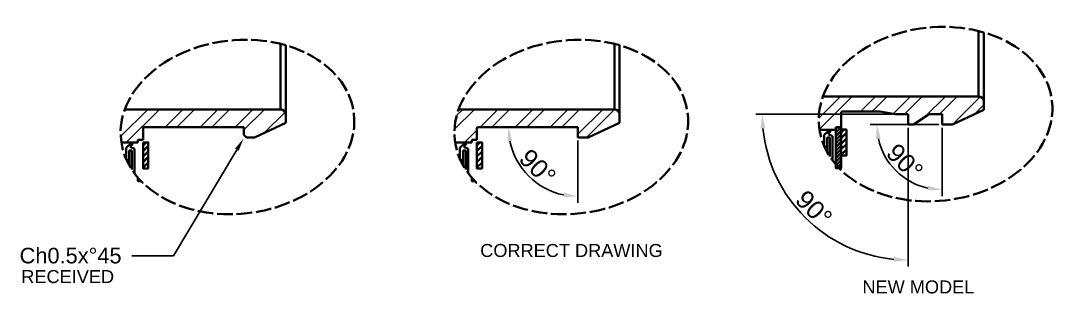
# Model space of a CAD drawing. Header units: millimetres. Extents: x 5113 to 5687, y 1135 to 1444.
# Drawn here: x 5487.3 to 5686.7, y 1286.8 to 1339.5 of the extents above; entities that cross this region are included whole.
import ezdxf
from ezdxf import colors
from ezdxf.entities.mleader import LeaderData, LeaderLine
from ezdxf.math import Vec2, Vec3

# ---------------------------------------------------------------- set-up
doc = ezdxf.new("R2010")
doc.units = ezdxf.units.MM
doc.linetypes.add('ACAD_ISO02W100', pattern=[15, 12, -3])
for name, color, linetype, lineweight in [('AM_0', 7, 'Continuous', 40), ('AM_5', 1, 'Continuous', 25), ('AM_8', 40, 'ACAD_ISO02W100', 35)]:
    doc.layers.add(name, color=color, linetype=linetype, lineweight=lineweight)
doc.styles.get("Standard").update_dxf_attribs({"font": 'arial.ttf'})
doc.dimstyles.new('ISO-25', dxfattribs={"dimtxt": 3.5, "dimasz": 2.75, "dimexe": 1.25, "dimexo": 0.625, "dimtad": 1, "dimtxsty": 'Standard', "dimcen": 2.5, "dimadec": 0, "dimazin": 0, "dimtfac": 1, "dimtmove": 0, "dimatfit": 3, "dimfxl": 1, "dimarcsym": 0})

# ---------------------------------------------------------------- blocks, each defined once
blk = doc.blocks.new('*D59')
at = {"layer": 'AM_5', "color": 0, "lineweight": -2, "ltscale": 0.25, "transparency": 16777216}
blk.add_line((5594.46, 1316.4), (5594.46, 1304.42), dxfattribs=at)
blk.add_arc((5594.46, 1319.02), 13.35, 191.8225, 258.1775, dxfattribs=at)
at = {"layer": 'AM_5', "color": 0, "ltscale": 0.25, "transparency": 16777216}
for points in [[(5580.94, 1316.24), (5581.85, 1316.34), (5581.11, 1319.02)], [(5591.77, 1306.41), (5591.68, 1305.5), (5594.46, 1305.67)]]:
    blk.add_solid(points, dxfattribs=at)
at = {"layer": 'Defpoints', "color": 0, "ltscale": 0.25, "transparency": 16777216}
for p in [(5575.3, 1319.02), (5594.46, 1319.02), (5594.46, 1319.02), (5594.46, 1317.02), (5582.9, 1312.35)]:
    blk.add_point(p, dxfattribs=at)
at = {"layer": 'AM_5', "color": 0, "ltscale": 0.25, "transparency": 16777216, "insert": (5586.72, 1311.29), "char_height": 3.5, "attachment_point": 5, "rotation": 315}
blk.add_mtext('90°', dxfattribs=at)
blk = doc.blocks.new('*D60')
at = {"layer": 'AM_5', "color": 0, "lineweight": -2, "ltscale": 0.25, "transparency": 16777216}
for p, q in [((5663.91, 1319.5), (5650.74, 1319.5)), ((5664.54, 1318.88), (5664.54, 1305.7))]:
    blk.add_line(p, q, dxfattribs=at)
blk.add_arc((5664.54, 1319.5), 12.55, 192.5782, 257.4218, dxfattribs=at)
at = {"layer": 'AM_5', "color": 0, "ltscale": 0.25, "transparency": 16777216}
for points in [[(5651.83, 1316.72), (5652.74, 1316.82), (5651.99, 1319.5)], [(5661.85, 1307.71), (5661.75, 1306.8), (5664.54, 1306.95)]]:
    blk.add_solid(points, dxfattribs=at)
at = {"layer": 'Defpoints', "color": 0, "ltscale": 0.25, "transparency": 16777216}
for p in [(5664.54, 1321.5), (5664.54, 1319.5), (5664.54, 1319.5), (5666.54, 1319.5), (5653.67, 1313.23)]:
    blk.add_point(p, dxfattribs=at)
at = {"layer": 'AM_5', "color": 0, "ltscale": 0.25, "transparency": 16777216, "insert": (5657.37, 1312.33), "char_height": 3.5, "attachment_point": 5, "rotation": 315}
blk.add_mtext('90°', dxfattribs=at)
blk = doc.blocks.new('*D62')
at = {"layer": 'AM_5', "color": 0, "lineweight": -2, "ltscale": 0.25, "transparency": 16777216}
for p, q in [((5654.91, 1321.5), (5628.7, 1321.5)), ((5658.04, 1318.88), (5658.04, 1292.16))]:
    blk.add_line(p, q, dxfattribs=at)
blk.add_arc((5658.04, 1321.5), 28.09, 185.6113, 264.3887, dxfattribs=at)
at = {"layer": 'AM_5', "color": 0, "ltscale": 0.25, "transparency": 16777216}
for points in [[(5629.62, 1318.73), (5630.54, 1318.78), (5629.95, 1321.5)], [(5655.31, 1294), (5655.27, 1293.09), (5658.04, 1293.41)]]:
    blk.add_solid(points, dxfattribs=at)
at = {"layer": 'Defpoints', "color": 0, "ltscale": 0.25, "transparency": 16777216}
for p in [(5655.54, 1321.5), (5658.04, 1321.5), (5658.04, 1321.5), (5658.04, 1319.5), (5633.71, 1307.46)]:
    blk.add_point(p, dxfattribs=at)
at = {"layer": 'AM_5', "color": 0, "ltscale": 0.25, "transparency": 16777216, "insert": (5639.88, 1303.34), "char_height": 3.5, "attachment_point": 5, "rotation": 315}
blk.add_mtext('90°', dxfattribs=at)

msp = doc.modelspace()

# ---------------------------------------------------------------- hatches: boundary and pattern name
at = {"layer": 'AM_5', "ltscale": 0.25}
h = msp.add_hatch(dxfattribs=at)
h.set_pattern_fill('ANSI32', color=256, scale=0.5)
h.set_pattern_definition([(45, (-109.166, 9.236), (-3.367596, 3.367596), []), (45, (-106.921, 9.236), (-3.367596, 3.367596), [])])
edge = h.paths.add_edge_path()
edge.add_arc((5671.568, 1323.902), 1, 0, 90)
edge.add_line((5671.568, 1324.902), (5641.624, 1324.902))
edge.add_ellipse((5663.287, 1321.502), major_axis=(22.404, 2.478), ratio=0.7412359, start_angle=159.82999, end_angle=181.7996)
edge.add_line((5640.953, 1318.504), (5644.125, 1318.504))
edge.add_line((5644.125, 1318.504), (5644.125, 1319.004))
edge.add_line((5644.125, 1319.004), (5645.125, 1319.004))
edge.add_line((5645.125, 1319.004), (5645.125, 1321.752))
edge.add_arc((5645.375, 1321.752), 0.25, 90, 180, ccw=False)
edge.add_line((5645.375, 1322.002), (5652.537, 1322.002))
edge.add_line((5652.537, 1322.002), (5655.537, 1321.502))
edge.add_line((5655.537, 1321.502), (5658.037, 1321.502))
edge.add_line((5658.037, 1321.502), (5658.037, 1319.502))
edge.add_line((5658.037, 1319.502), (5659.037, 1319.502))
edge.add_line((5659.037, 1319.502), (5662.037, 1321.502))
edge.add_line((5662.037, 1321.502), (5664.537, 1321.502))
edge.add_line((5664.537, 1321.502), (5664.537, 1319.502))
edge.add_line((5664.537, 1319.502), (5666.537, 1319.502))
edge.add_line((5666.537, 1319.502), (5672.568, 1322.315))
edge.add_line((5672.568, 1322.315), (5672.568, 1323.902))
h = msp.add_hatch(dxfattribs=at)
h.set_pattern_fill('ANSI32', color=256, scale=0.5)
edge = h.paths.add_edge_path()
edge.add_arc((5537.267, 1321.424), 1, 0, 90)
edge.add_line((5537.267, 1322.424), (5507.324, 1322.424))
edge.add_ellipse((5528.987, 1319.024), major_axis=(22.404, 2.478), ratio=0.7412359, start_angle=159.82999, end_angle=181.7996)
edge.add_line((5506.652, 1316.026), (5509.824, 1316.026))
edge.add_line((5509.824, 1316.026), (5509.824, 1316.526))
edge.add_line((5509.824, 1316.526), (5510.824, 1316.526))
edge.add_line((5510.824, 1316.526), (5510.824, 1318.774))
edge.add_arc((5511.074, 1318.774), 0.25, 90, 180, ccw=False)
edge.add_line((5511.074, 1319.024), (5530.237, 1319.024))
edge.add_line((5530.237, 1319.024), (5530.237, 1317.524))
edge.add_line((5530.237, 1317.524), (5530.737, 1317.024))
edge.add_line((5530.737, 1317.024), (5532.237, 1317.024))
edge.add_line((5532.237, 1317.024), (5538.267, 1319.837))
edge.add_line((5538.267, 1319.837), (5538.267, 1321.424))
h = msp.add_hatch(dxfattribs=at)
h.set_pattern_fill('ANSI32', color=256, scale=0.5)
edge = h.paths.add_edge_path()
edge.add_arc((5601.491, 1321.424), 1, 0, 90)
edge.add_line((5601.491, 1322.424), (5571.547, 1322.424))
edge.add_ellipse((5593.21, 1319.024), major_axis=(22.404, 2.478), ratio=0.7412359, start_angle=159.82999, end_angle=181.7996)
edge.add_line((5570.875, 1316.026), (5574.047, 1316.026))
edge.add_line((5574.047, 1316.026), (5574.047, 1316.526))
edge.add_line((5574.047, 1316.526), (5575.047, 1316.526))
edge.add_line((5575.047, 1316.526), (5575.047, 1318.774))
edge.add_arc((5575.297, 1318.774), 0.25, 90, 180, ccw=False)
edge.add_line((5575.297, 1319.024), (5594.46, 1319.024))
edge.add_line((5594.46, 1319.024), (5594.46, 1317.024))
edge.add_line((5594.46, 1317.024), (5596.46, 1317.024))
edge.add_line((5596.46, 1317.024), (5602.491, 1319.837))
edge.add_line((5602.491, 1319.837), (5602.491, 1321.424))
at = {"layer": 'AM_8'}
h = msp.add_hatch(dxfattribs=at)
h.set_pattern_fill('_U', color=256, scale=0.5, angle=45, style=0, pattern_type=0)
h.set_pattern_definition([(45, (5526.4209, 1193.92647), (-0.3535534, 0.3535534), [])])
h.paths.add_polyline_path([(5644.125, 1311.084), (5644.125, 1319.004), (5645.125, 1319.004), (5645.125, 1311.084)])
h = msp.add_hatch(dxfattribs=at)
h.set_pattern_fill('_U', color=256, scale=0.75, angle=45, style=0, pattern_type=0)
h.set_pattern_definition([(45, (5526.4209, 1193.9265), (-0.53033, 0.53033), [])])
h.paths.add_polyline_path([(5645.125, 1318.524), (5645.125, 1313.524), (5646.125, 1313.524), (5646.125, 1318.524)])
h = msp.add_hatch(dxfattribs=at)
h.set_pattern_fill('_U', color=256, scale=0.75, angle=45, style=0, pattern_type=0)
h.set_pattern_definition([(45, (5392.12004, 1191.4485), (-0.53033, 0.53033), [])])
h.paths.add_polyline_path([(5510.824, 1316.046), (5510.824, 1311.046), (5511.824, 1311.046), (5511.824, 1316.046)])
h = msp.add_hatch(dxfattribs=at)
h.set_pattern_fill('_U', color=256, scale=0.75, angle=45, style=0, pattern_type=0)
h.set_pattern_definition([(45, (5456.3434, 1191.4485), (-0.53033, 0.53033), [])])
h.paths.add_polyline_path([(5575.047, 1316.046), (5575.047, 1311.046), (5576.047, 1311.046), (5576.047, 1316.046)])
h = msp.add_hatch(dxfattribs=at)
h.set_pattern_fill('_U', color=256, scale=0.5, angle=45, style=0, pattern_type=0)
h.set_pattern_definition([(45, (5392.12004, 1191.4485), (-0.3535534, 0.3535534), [])])
h.paths.add_polyline_path([(5510.19, 1308.906), (5509.824, 1309.327), (5509.824, 1308.606), (5510.482, 1308.606)])
h = msp.add_hatch(dxfattribs=at)
h.set_pattern_fill('_U', color=256, scale=0.5, angle=45, style=0, pattern_type=0)
h.set_pattern_definition([(45, (5456.3434, 1191.4485), (-0.3535534, 0.3535534), [])])
h.paths.add_polyline_path([(5574.413, 1308.906), (5574.047, 1309.327), (5574.047, 1308.606), (5574.706, 1308.606)])

# ---------------------------------------------------------------- linework, layer by layer
at = {"layer": 'AM_0'}
for p, q in [((5671.568, 1324.902), (5671.568, 1337.487)), ((5672.568, 1337.221), (5672.568, 1323.902)), ((5537.267, 1322.424), (5537.267, 1335.01)), ((5538.267, 1334.743), (5538.267, 1321.424)), ((5601.491, 1322.424), (5601.491, 1335.01)), ((5602.491, 1334.743), (5602.491, 1321.424)), ((5671.568, 1324.902), (5641.624, 1324.902)), ((5537.267, 1322.424), (5507.324, 1322.424)), ((5601.491, 1322.424), (5571.547, 1322.424)), ((5666.537, 1319.502), (5672.568, 1322.315)), ((5672.568, 1322.315), (5672.568, 1323.902)), ((5538.267, 1319.837), (5538.267, 1321.424)), ((5602.491, 1319.837), (5602.491, 1321.424)), ((5645.125, 1321.752), (5645.125, 1319.004)), ((5664.537, 1319.502), (5664.537, 1321.502)), ((5510.824, 1318.774), (5510.824, 1316.526)), ((5530.237, 1317.524), (5530.237, 1319.024)), ((5532.237, 1317.024), (5538.267, 1319.837)), ((5575.047, 1318.774), (5575.047, 1316.526)), ((5594.46, 1317.024), (5594.46, 1319.024)), ((5596.46, 1317.024), (5602.491, 1319.837)), ((5640.953, 1318.504), (5644.125, 1318.504)), ((5642.951, 1318.504), (5641.874, 1317.502)), ((5642.621, 1317.664), (5643.142, 1318.299)), ((5643.142, 1318.299), (5642.951, 1318.504)), ((5644.125, 1319.004), (5645.125, 1319.004)), ((5644.125, 1318.504), (5644.125, 1319.004)), ((5665.307, 1319.502), (5666.537, 1319.502)), ((5509.824, 1316.526), (5510.824, 1316.526)), ((5509.824, 1316.026), (5509.824, 1316.526)), ((5531.006, 1317.024), (5532.237, 1317.024)), ((5574.047, 1316.526), (5575.047, 1316.526)), ((5574.047, 1316.026), (5574.047, 1316.526)), ((5595.229, 1317.024), (5596.46, 1317.024)), ((5641.874, 1315.181), (5641.874, 1317.502)), ((5642.468, 1316.986), (5642.968, 1316.986)), ((5642.468, 1314.154), (5642.468, 1316.986)), ((5643.468, 1317.27), (5642.621, 1317.664)), ((5642.968, 1316.986), (5642.968, 1313.331)), ((5643.468, 1312.616), (5643.468, 1317.27)), ((5506.652, 1316.026), (5509.824, 1316.026)), ((5508.65, 1316.026), (5507.573, 1315.024)), ((5507.573, 1312.703), (5507.573, 1315.024)), ((5508.167, 1314.508), (5508.667, 1314.508)), ((5508.167, 1311.676), (5508.167, 1314.508)), ((5508.32, 1315.186), (5508.842, 1315.821)), ((5509.167, 1314.792), (5508.32, 1315.186)), ((5508.842, 1315.821), (5508.65, 1316.026)), ((5508.667, 1314.508), (5508.667, 1310.854)), ((5509.167, 1310.139), (5509.167, 1314.792)), ((5570.875, 1316.026), (5574.047, 1316.026)), ((5572.874, 1316.026), (5571.797, 1315.024)), ((5571.797, 1312.703), (5571.797, 1315.024)), ((5572.391, 1314.508), (5572.891, 1314.508)), ((5572.391, 1311.676), (5572.391, 1314.508)), ((5572.544, 1315.186), (5573.065, 1315.821)), ((5573.391, 1314.792), (5572.544, 1315.186)), ((5573.065, 1315.821), (5572.874, 1316.026)), ((5572.891, 1314.508), (5572.891, 1310.854)), ((5573.391, 1310.139), (5573.391, 1314.792)), ((5642.302, 1315.181), (5641.874, 1315.181)), ((5642.302, 1314.459), (5642.302, 1315.181)), ((5508.001, 1312.703), (5507.573, 1312.703)), ((5508.001, 1311.981), (5508.001, 1312.703)), ((5572.225, 1312.703), (5571.797, 1312.703)), ((5572.225, 1311.981), (5572.225, 1312.703))]:
    msp.add_line(p, q, dxfattribs=at)
at = {"layer": 'AM_0', "ltscale": 0.25}
for p, q in [((5652.537, 1322.002), (5645.375, 1322.002)), ((5652.537, 1322.002), (5655.537, 1321.502)), ((5658.037, 1321.502), (5655.537, 1321.502)), ((5658.037, 1319.502), (5658.037, 1321.502)), ((5659.037, 1319.502), (5662.037, 1321.502)), ((5664.537, 1321.502), (5662.037, 1321.502)), ((5530.237, 1319.024), (5511.074, 1319.024)), ((5594.46, 1319.024), (5575.297, 1319.024)), ((5659.037, 1319.502), (5658.037, 1319.502)), ((5666.537, 1319.502), (5664.537, 1319.502)), ((5530.237, 1317.524), (5530.737, 1317.024)), ((5532.237, 1317.024), (5530.737, 1317.024)), ((5596.46, 1317.024), (5594.46, 1317.024))]:
    msp.add_line(p, q, dxfattribs=at)
at = {"layer": 'AM_0'}
for points in [[(5644.125, 1319.004), (5645.125, 1319.004), (5645.125, 1311.084), (5644.125, 1311.084)], [(5645.125, 1318.524), (5646.125, 1318.524), (5646.125, 1313.524), (5645.125, 1313.524)], [(5510.824, 1316.046), (5511.824, 1316.046), (5511.824, 1311.046), (5510.824, 1311.046)], [(5575.047, 1316.046), (5576.047, 1316.046), (5576.047, 1311.046), (5575.047, 1311.046)]]:
    msp.add_lwpolyline(points, close=True, dxfattribs=at)
for points in [[(5510.473, 1308.606), (5509.824, 1308.606), (5509.824, 1309.318)], [(5574.697, 1308.606), (5574.047, 1308.606), (5574.047, 1309.318)]]:
    msp.add_lwpolyline(points, dxfattribs=at)
for centre, radius, start, end in [((5671.568, 1323.902), 1, 0, 90), ((5537.267, 1321.424), 1, 0, 90), ((5601.491, 1321.424), 1, 0, 90), ((5645.375, 1321.752), 0.25, 90, 180), ((5511.074, 1318.774), 0.25, 90, 180), ((5575.297, 1318.774), 0.25, 90, 180)]:
    msp.add_arc(centre, radius, start, end, dxfattribs=at)
at = {"layer": 'AM_8', "ltscale": 0.25}
for centre in [(5663.287, 1321.502), (5528.987, 1319.024), (5593.21, 1319.024)]:
    msp.add_ellipse(centre, major_axis=(22.404, 2.478), ratio=0.7412359, dxfattribs=at)

# ---------------------------------------------------------------- texts
at = {"layer": 'AM_5', "ltscale": 0.25, "char_height": 2.5, "attachment_point": 1}
for s, insert in [('CORRECT DRAWING', (5575.688, 1296.507)), ('RECEIVED', (5487.396, 1291.49)), ('NEW MODEL', (5649.215, 1289.498))]:
    msp.add_mtext_dynamic_manual_height_columns(s, width=51.61571, gutter_width=12.5, heights=[0], dxfattribs=dict(at, insert=insert))

# ---------------------------------------------------------------- dimensions: what is measured, and where the dimension line sits
at = {"layer": 'AM_5', "ltscale": 0.25}
for base, line1, line2, picture, middle in [((5633.71, 1307.457), ((5658.037, 1319.502), (5658.037, 1321.502)), ((5658.037, 1321.502), (5655.537, 1321.502)), '*D62', (5639.88, 1303.345)), ((5653.667, 1313.227), ((5666.537, 1319.502), (5664.537, 1319.502)), ((5664.537, 1319.502), (5664.537, 1321.502)), '*D60', (5657.367, 1312.332)), ((5582.897, 1312.349), ((5594.46, 1319.024), (5575.297, 1319.024)), ((5594.46, 1317.024), (5594.46, 1319.024)), '*D59', (5586.725, 1311.289))]:
    dim = msp.add_angular_dim_2l(base=base, line1=line1, line2=line2, dimstyle='ISO-25', dxfattribs=at)
    dim.commit()
    dim.dimension.update_dxf_attribs({"geometry": picture, "text_midpoint": middle})

# ---------------------------------------------------------------- leaders
ml = msp.add_multileader_mtext('Standard', dxfattribs=at)
ml.set_content('^ICh0.5x%%D45', color=256)
ml.set_leader_properties()
ml.build(insert=Vec2(0, 0))
ml.multileader.update_dxf_attribs({"arrow_head_size": 2.5})
ctx = ml.context
ctx.base_point, ctx.char_height, ctx.arrow_head_size, ctx.plane_origin = Vec3(5485.449, 1294.253), 3, 2.5, Vec3(5530.487, 1317.274)
ctx.text_align_type = 2
notes = []
notes.append((ctx, [(0, (1, 1, 0), (5516.689, 1294.253), (-1, 0), 8, [(0, [(5530.153, 1316.8)], 0, [])])]))
ctx.mtext.insert, ctx.mtext.alignment, ctx.mtext.flow_direction = Vec3(5506.689, 1295.778), 3, 5
for ctx, leaders in notes:
    for number, flags, end, landing, length, lines in leaders:
        leader = LeaderData()
        leader.index, (leader.has_last_leader_line, leader.has_dogleg_vector, leader.attachment_direction) = number, flags
        leader.last_leader_point, leader.dogleg_vector, leader.dogleg_length = Vec3(end), Vec3(landing), length
        for number, points, colour, breaks in lines:
            line = LeaderLine()
            line.index, line.vertices, line.color, line.breaks = number, Vec3.list(points), colors.encode_raw_color(colour), breaks
            leader.lines.append(line)
        ctx.leaders.append(leader)

doc.saveas('drawing.dxf')
